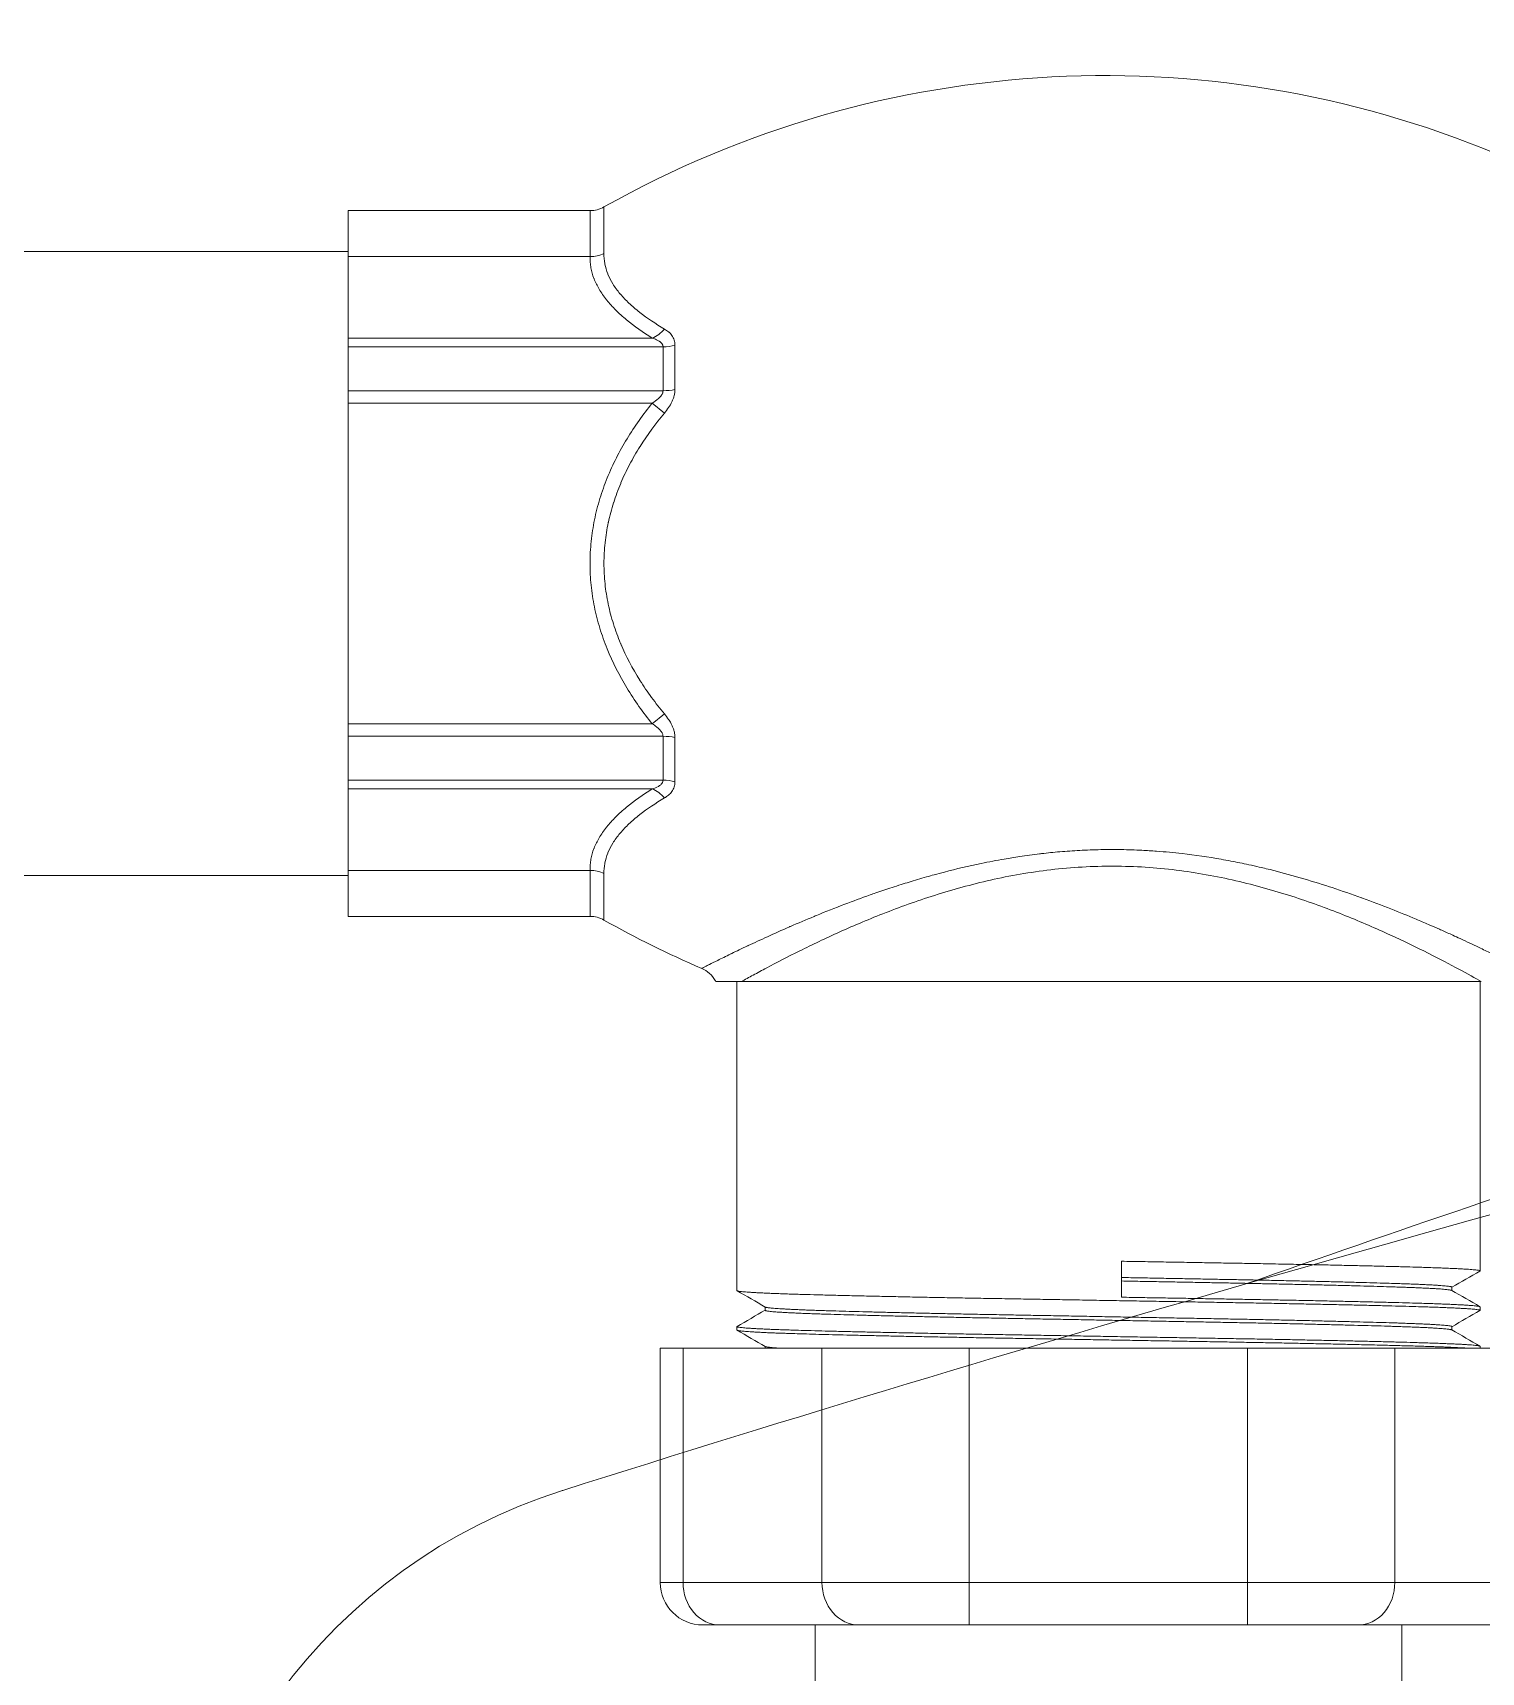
# Model space of a CAD drawing. Header units: millimetres. Extents: x 72 to 2370, y -203 to 794.
# Drawn here: x 1875.9969 to 1876.0786, y 290.556 to 290.6485 of the extents above; entities that cross this region are included whole.
import ezdxf

# ---------------------------------------------------------------- set-up
doc = ezdxf.new("R2010")
doc.units = ezdxf.units.MM
doc.layers.add('mobiliario', color=252, linetype='Continuous', lineweight=9)

# ---------------------------------------------------------------- blocks, each defined once
blk = doc.blocks.new('SE2')
at = {"layer": 'mobiliario'}
for centre, radius, start, end in [((128.3030199146997, 385.9156171118053), 7.106919999999995, 90, 162.4417862548979), ((455.9371107061222, 282.2468913631313), 350.7510704624746, 162.4444965660563, 163.9462657584866), ((455.9371107061222, 282.2468913631313), 350.7510704624746, 162.441786254898, 162.4444965660563), ((417.3287732684622, 274.6278075801649), 316.2724274943514, 160.6693939619685, 162.8368826379282), ((455.9371107061222, 282.2468913631313), 350.7510704624746, 163.9462657584866, 175.9971853470821)]:
    blk.add_arc(centre, radius, start, end, dxfattribs=at)
blk = doc.blocks.new('110-32-planta')
at = {"layer": 'mobiliario'}
for p, q in [((7.610613157537947, 4.122814385726368), (7.610613157537947, 4.247486385726364)), ((7.645813157537951, 4.122814385726368), (7.645813157537951, 4.247486385726364)), ((7.610901879177916, 4.122814385726389), (7.608308608660934, 4.122814385726384)), ((7.608308608660934, 4.109166203168403), (7.608308608660934, 4.122814385726384)), ((7.610901879177916, 4.122814385726389), (7.615500070118643, 4.122814385726389)), ((7.610901879191309, 4.109166272404991), (7.610901879177916, 4.122814385726389)), ((7.615990054027073, 4.122814385726389), (7.615500070118643, 4.122814385726389)), ((7.615500070118643, 4.105654222646606), (7.615500070118643, 4.122814385726389)), ((7.618466746075442, 4.122814385726389), (7.615990054027073, 4.122814385726389)), ((7.615990054027073, 4.105047617365428), (7.615990054027073, 4.122814385726389)), ((7.619164593102716, 4.122814385726389), (7.618466746075442, 4.122814385726389)), ((7.618466746075442, 4.105047617365428), (7.618466746075442, 4.122814385726389)), ((7.619164593102716, 4.122814385726389), (7.637261721973183, 4.122814385726389)), ((7.619164593102716, 4.105654222646606), (7.619164593102716, 4.122814385726389)), ((7.637959569000463, 4.122814385726389), (7.637261721973183, 4.122814385726389)), ((7.637261721973183, 4.105654222646606), (7.637261721973183, 4.122814385726389)), ((7.640436261048826, 4.122814385726389), (7.637959569000463, 4.122814385726389)), ((7.637959569000463, 4.105047617365428), (7.637959569000463, 4.122814385726389)), ((7.640926244957257, 4.122814385726389), (7.640436261048826, 4.122814385726389)), ((7.640436261048826, 4.105047617365428), (7.640436261048826, 4.122814385726389)), ((7.640926244957257, 4.122814385726389), (7.645524435897967, 4.122814385726389)), ((7.640926244957257, 4.105654222646606), (7.640926244957257, 4.122814385726389)), ((7.648117706414964, 4.122814385726384), (7.645524435897967, 4.122814385726389)), ((7.645524435884581, 4.109166272404991), (7.645524435897967, 4.122814385726389)), ((7.648117706414964, 4.109166203168403), (7.648117706414964, 4.122814385726384)), ((7.608308608660934, 4.109166203168438), (7.610901879286707, 4.109166203168441)), ((7.64552443578909, 4.109166203168441), (7.648117706414964, 4.109166203168438)), ((7.608102785657621, 4.108381174186838), (7.610725667751728, 4.108381174186838)), ((7.645700647324063, 4.108381174186838), (7.648323529418278, 4.108381174186838)), ((7.615990054027073, 4.105047617365428), (7.618466746075442, 4.105047617365428)), ((7.619164593102716, 4.105654222646602), (7.619724458509281, 4.104964112057504)), ((7.637261721973175, 4.105654222646614), (7.636701856566602, 4.104964112057512)), ((7.637959569000463, 4.105047617365428), (7.640436261048826, 4.105047617365428)), ((7.672470864169347, 4.103920952173929), (7.672470864169347, 4.1052053218771)), ((7.672470864169347, 4.1052053218771), (7.685686864169347, 4.1052053218771)), ((7.685686864169347, 4.1052053218771), (7.685686864169347, 4.103920952173929)), ((7.61590746548984, 4.104373901513643), (7.618400891943934, 4.104373901513643)), ((7.638025423131963, 4.104373901513643), (7.640518849586058, 4.104373901513643)), ((7.685686864169347, 4.103920952173929), (7.672470864169347, 4.103920952173929)), ((7.672470864169347, 4.103920952173929), (7.672470864169347, 4.096077744873074)), ((7.685686864169347, 4.096077744873074), (7.685686864169347, 4.103920952173929)), ((7.688086864169349, 4.102805321877098), (7.688086864169349, 4.10184204459972)), ((7.651790757537945, 4.10061504758185), (7.651790757537945, 4.102075734353867)), ((7.688086864169349, 4.10184204459972), (7.688086864169349, 4.093998837298865)), ((7.651790757537945, 4.100875185726362), (7.669226972364321, 4.100875185726362)), ((7.651790757537924, 4.100614978750279), (7.651790757537924, 4.058878749696287)), ((7.671256386189837, 4.100875185726362), (7.671453059320839, 4.100875185726362)), ((7.670340015842582, 4.099287985726363), (7.670148635638922, 4.099287985726363)), ((7.672470864169347, 4.099287985726363), (7.672374722595443, 4.099287985726363)), ((7.672470864169347, 4.096077744873074), (7.685686864169347, 4.096077744873074)), ((7.672470864169347, 4.087765688569547), (7.672470864169347, 4.096077744873074)), ((7.685686864169347, 4.096077744873074), (7.685686864169347, 4.087765688569543)), ((7.688086864169349, 4.096459185726363), (7.716584357537968, 4.096459185726363)), ((7.688086864169349, 4.093998837298865), (7.688086864169349, 4.087764795071219)), ((7.685686864169347, 4.087765688569543), (7.672470864169347, 4.087765688569543)), ((7.672470864169347, 4.087765688569543), (7.672470864169347, 4.072069152418808)), ((7.685686864169347, 4.072069152418808), (7.685686864169347, 4.087765688569543)), ((7.688086864169349, 4.087764795071219), (7.688086864169349, 4.072068258920481)), ((7.669599265647711, 4.079184386902654), (7.667569851829177, 4.079184386606303)), ((7.672470864169347, 4.072069152418808), (7.685686864169347, 4.072069152418808)), ((7.672470864169347, 4.063753522121977), (7.672470864169347, 4.072069152418808)), ((7.685686864169347, 4.072069152418808), (7.685686864169347, 4.063753522121977)), ((7.688086864169349, 4.072068258920481), (7.688086864169349, 4.065831536197862)), ((7.688086864169349, 4.065831536197862), (7.688086864169349, 4.057978207347978)), ((7.685686864169347, 4.063753522121977), (7.672470864169347, 4.063753522121977)), ((7.672470864169347, 4.063753522121977), (7.672470864169347, 4.055900193272098)), ((7.685686864169347, 4.055900193272098), (7.685686864169347, 4.063753522121977)), ((7.688086864169349, 4.063358385726363), (7.715622718500022, 4.063358385726363)), ((7.669221679436972, 4.060529585726363), (7.66903029923332, 4.060529585726363)), ((7.671447766393491, 4.060529585726363), (7.671256386189837, 4.060529585726363)), ((7.651790757537945, 4.058942385726364), (7.668113928886057, 4.058942385726364)), ((7.670143342711575, 4.058942385726364), (7.670340015842582, 4.058942385726364)), ((7.672369429668101, 4.058942385726364), (7.672470864169347, 4.058942385726364))]:
    blk.add_line(p, q, dxfattribs=at)
for centre, radius, start, end in [((7.606708608660938, 4.109166203168438), 0.0016, 330.6171396737633, 0), ((7.64971770641496, 4.109166203168438), 0.0016, 180, 209.3828603262367), ((7.658293157537009, 4.080120130849937), 0.0575999999989701, 150.6171396737633, 203.4464262490894), ((7.598133157538888, 4.080120130849937), 0.0575999999989701, 23.26067180028448, 29.3828603262367), ((7.685686864169347, 4.102805321877098), 0.0024, 0, 90)]:
    blk.add_arc(centre, radius, start, end, dxfattribs=at)
for centre, major_axis, ratio, start_param, end_param in [((7.609513666347801, 4.109166247076608), (1.9594575337e-05, -0.0015999568128686), 0.8675752736432757, 1.047329017814469, 1.560144142506108), ((7.646912648727599, 4.109166247076612), (-1.95945749442e-05, -0.001599956812872), 0.8675752734005726, 4.723041164456913, 5.235856289152098), ((7.614114429472593, 4.105654222646617), (-0.0013620853439599, -0.0008394781210783999), 0.6725393997054591, 1.810935014878186, 2.3997877305602), ((7.615101747085872, 4.105047617365411), (8.7e-15, -0.0016), 0.5551918382485513, 1.136168998444784, 1.570796326809679), ((7.617758431288919, 4.105047617365428), (0, -0.0016), 0.4426967415747728, 1.136168998426848, 1.570796326794367), ((7.638667883786979, 4.105047617365411), (-6.900000000000001e-15, -0.0016), 0.4426967415751237, 4.712388980366855, 5.147016308735914), ((7.641324567990018, 4.105047617365428), (0, -0.0016), 0.5551918382483111, 4.712388980385215, 5.147016308753173), ((7.642311885603305, 4.105654222646609), (0.0013620853439589, -0.0008394781210802998), 0.6725393997014056, 3.883397576619385, 4.472250292302301), ((7.685686864169347, 4.10184204459972), (0.0024, 0), 0.8662114892530225, 0, 1.570796326794897), ((7.685686864169347, 4.093998837298865), (0.0024, 0), 0.8662114892530225, 0, 1.570796326794897), ((7.685686864169347, 4.087764795071219), (0.0024, 0), 0.0003722909687805, 0, 1.570796326794896), ((7.685686864169347, 4.072068258920481), (0.0024, 0), 0.0003722909687819, 0, 1.570796326794896), ((7.685686864169347, 4.065831536197862), (0.0024, 0), 0.8658391982842415, 4.712388980384691, 6.283185307179589)]:
    blk.add_ellipse(centre, major_axis=major_axis, ratio=ratio, start_param=start_param, end_param=end_param, dxfattribs=at)
for points, knots in [([(7.610901879198003, 4.109166272403998), (7.611103075978675, 4.109171146593091), (7.611304676186713, 4.1091557824321), (7.611503851869791, 4.109121058824737), (7.611513907490461, 4.10911930576222), (7.611523956961029, 4.109117503095337), (7.611534000511348, 4.109115650947014), (7.611734371386468, 4.109078700210648), (7.61193260413772, 4.109022179858062), (7.612128808041093, 4.108947125839176), (7.61213723827604, 4.108943901015397), (7.612145664761541, 4.108940641995317), (7.612154087518305, 4.108937348797599), (7.612351667044207, 4.108860097552891), (7.612546734544942, 4.10876434627541), (7.612740320098688, 4.108650310870718), (7.612941870664357, 4.108531583517994), (7.613141819472459, 4.108393033056071), (7.613338994045655, 4.108236182142057), (7.613344377852344, 4.108231899363673), (7.613349759582838, 4.108227602916556), (7.613355139222058, 4.108223292846091), (7.613546743163425, 4.108069783204542), (7.6137342169933, 4.107900221668343), (7.613917018349347, 4.107717178520747), (7.614105296459014, 4.107528651375417), (7.614288621043798, 4.107325814338317), (7.614468406170657, 4.107108938587384), (7.614470856018684, 4.107105983322735), (7.614473305207944, 4.107103025445983), (7.614475753740273, 4.107100064957236), (7.614832352522803, 4.106668905984765), (7.615173120475575, 4.106184710941494), (7.615500070118643, 4.105654222646617)], [0, 0, 0, 0, 0.1189925213801739, 0.1189925213801739, 0.1189925213801739, 0.1250000000000002, 0.1250000000000002, 0.1250000000000002, 0.2448504224281824, 0.2448504224281824, 0.2448504224281824, 0.2500000000000005, 0.2500000000000005, 0.2500000000000005, 0.3707978721974875, 0.3707978721974875, 0.3707978721974875, 0.4965659318550319, 0.4965659318550319, 0.4965659318550319, 0.5000000000000002, 0.5000000000000002, 0.5000000000000002, 0.6223095014570469, 0.6223095014570469, 0.6223095014570469, 0.7482834123039571, 0.7482834123039571, 0.7482834123039571, 0.75, 0.75, 0.75, 1, 1, 1, 1]), ([(7.619164593102716, 4.105654222646623), (7.619808630686343, 4.106176710446838), (7.620479484115223, 4.106654281400491), (7.621180988038469, 4.107080507226619), (7.621531829519966, 4.107293674530943), (7.621890081929159, 4.10749381344836), (7.622257021920433, 4.107680014553395), (7.622623774656653, 4.107866120637176), (7.622999205700395, 4.108038305283407), (7.623383692160771, 4.108194701546747), (7.623575872948768, 4.108272874279017), (7.62377008506845, 4.108346999074814), (7.623964952498348, 4.108416419929501), (7.624159963603537, 4.108485891968012), (7.624355631828947, 4.108550653510494), (7.624552369368303, 4.108610779025716), (7.624945865923905, 4.108731036619776), (7.625343637759983, 4.108832758194427), (7.625745669635867, 4.10891512209697), (7.626147616494732, 4.108997468582153), (7.626553825781372, 4.109060357802579), (7.626964519916918, 4.109102695559876), (7.627375214052463, 4.109145033317169), (7.627792719660362, 4.109166825856025), (7.628206282708162, 4.109167099097088), (7.628619839031657, 4.109167372333708), (7.629030604804206, 4.109146364039567), (7.629438654933742, 4.109105026703022), (7.629846718332827, 4.109063688022213), (7.630252066129671, 4.109002019395446), (7.63065479555351, 4.108920420391044), (7.631057604272073, 4.108838805320342), (7.631458175987156, 4.108737237509107), (7.63185513326357, 4.10861651973731), (7.632053545840669, 4.1085561809411), (7.632251055474874, 4.108491057956783), (7.632446281636098, 4.108421785465079), (7.632641471323318, 4.10835252591552), (7.632834378215043, 4.108279118462288), (7.633025413091736, 4.108201698338898), (7.633789786924572, 4.107891922880735), (7.634523574648902, 4.107518105928263), (7.635231018164674, 4.107089162240917), (7.635584739922557, 4.106874690397248), (7.635932253536482, 4.106646075494264), (7.636270711387879, 4.106406454147109), (7.636609169239278, 4.106166832799953), (7.636939294401407, 4.105915798177289), (7.637261721973161, 4.105654222646641)], [0, 0, 0, 0, 0.125, 0.125, 0.125, 0.1875159514201016, 0.1875159514201016, 0.1875159514201016, 0.25, 0.25, 0.25, 0.2812318766219556, 0.2812318766219556, 0.2812318766219556, 0.3124867804319777, 0.3124867804319777, 0.3124867804319777, 0.3750000000000001, 0.3750000000000001, 0.3750000000000001, 0.4375000000000001, 0.4375000000000001, 0.4375000000000001, 0.5000000000000001, 0.5000000000000001, 0.5000000000000001, 0.5624989837853656, 0.5624989837853656, 0.5624989837853656, 0.6250000000000001, 0.6250000000000001, 0.6250000000000001, 0.6875133222455402, 0.6875133222455402, 0.6875133222455402, 0.7187595799843207, 0.7187595799843207, 0.7187595799843207, 0.7500000000000002, 0.7500000000000002, 0.7500000000000002, 0.8750000000000001, 0.8750000000000001, 0.8750000000000001, 0.9375, 0.9375, 0.9375, 1, 1, 1, 1]), ([(7.640926244957257, 4.105654222646623), (7.641253194600325, 4.106184710941491), (7.641593962553087, 4.106668905984758), (7.641950561335541, 4.107100064957514), (7.641953009867862, 4.107103025446253), (7.641955459057107, 4.107105983322995), (7.641957908905126, 4.107108938587636), (7.642137694032158, 4.107325814338956), (7.642321018616535, 4.107528651375337), (7.642509296726494, 4.107717178520786), (7.642692098082362, 4.107900221668042), (7.6428795719127, 4.108069783204751), (7.643071175853826, 4.108223292846133), (7.643076555493032, 4.108227602916585), (7.643081937223506, 4.108231899363691), (7.643087321030179, 4.108236182142061), (7.643284495603374, 4.108393033056107), (7.643484444411447, 4.108531583517962), (7.643685994977139, 4.108650310870678), (7.643879580530893, 4.108764346275357), (7.644074648031683, 4.108860097552877), (7.644272227557586, 4.108937348797589), (7.644280650314322, 4.108940641995297), (7.644289076799793, 4.108943901015365), (7.644297507034722, 4.108947125839137), (7.644493710938121, 4.10902217985804), (7.644691943689394, 4.109078700210638), (7.644892314564536, 4.109115650947011), (7.644902358114827, 4.109117503095327), (7.644912407585366, 4.109119305762202), (7.644922463206, 4.109121058824715), (7.645121638889107, 4.109155782432093), (7.645323239097188, 4.109171146593091), (7.645524435877881, 4.109166272403996)], [0, 0, 0, 0, 0.2500000000000004, 0.2500000000000004, 0.2500000000000004, 0.2517165876900858, 0.2517165876900858, 0.2517165876900858, 0.3776904986950597, 0.3776904986950597, 0.3776904986950597, 0.5000000000000006, 0.5000000000000006, 0.5000000000000006, 0.5034340681338139, 0.5034340681338139, 0.5034340681338139, 0.6292021277997925, 0.6292021277997925, 0.6292021277997925, 0.7500000000000006, 0.7500000000000006, 0.7500000000000006, 0.7551495775555165, 0.7551495775555165, 0.7551495775555165, 0.8750000000000003, 0.8750000000000003, 0.8750000000000003, 0.8810074786009582, 0.8810074786009582, 0.8810074786009582, 1, 1, 1, 1]), ([(7.614986765651111, 4.104964112057504), (7.614688937950453, 4.105474179840612), (7.614377901224691, 4.105941754596496), (7.614051184407082, 4.106359794958464), (7.614046036609124, 4.106366381663544), (7.614040885328697, 4.106372955514431), (7.614035730543299, 4.106379516505914), (7.613870246431204, 4.10659014406184), (7.613701159472433, 4.106787548606114), (7.613527062983521, 4.106971318423283), (7.613362395664217, 4.107145135157608), (7.613193241180923, 4.107306762731154), (7.613019973850981, 4.107453720417986), (7.613011053414581, 4.107461286337645), (7.613002125520254, 4.107468810340197), (7.612993190245013, 4.107476292140841), (7.612811241259485, 4.107628644027141), (7.612626238299312, 4.107763527633952), (7.612439247516782, 4.107879226495263), (7.612262603956437, 4.107988523106108), (7.612084185667057, 4.108080699133367), (7.611903073048849, 4.108155398749602), (7.611892732667192, 4.108159663623851), (7.611882384739992, 4.108163870924968), (7.611872029209592, 4.108168020554458), (7.611690980021598, 4.108240569909312), (7.611507606054182, 4.10829548132045), (7.611321743213379, 4.108331462860402), (7.611311353711832, 4.108333474183716), (7.611300955680307, 4.108335426315914), (7.611290548852217, 4.108337319062914), (7.611104134289093, 4.10837122330372), (7.610914884829852, 4.108386158764478), (7.610725668705249, 4.108381173569394)], [0, 0, 0, 0, 0.2499999999999999, 0.2499999999999999, 0.2499999999999999, 0.2539390365624178, 0.2539390365624178, 0.2539390365624178, 0.3803939551670228, 0.3803939551670228, 0.3803939551670228, 0.4999999999999999, 0.4999999999999999, 0.4999999999999999, 0.5061577570079345, 0.5061577570079345, 0.5061577570079345, 0.6315481463510756, 0.6315481463510756, 0.6315481463510756, 0.7499999999999997, 0.7499999999999997, 0.7499999999999997, 0.7567628494769516, 0.7567628494769516, 0.7567628494769516, 0.8749999999999998, 0.8749999999999998, 0.8749999999999998, 0.8816093096013975, 0.8816093096013975, 0.8816093096013975, 1, 1, 1, 1]), ([(7.636701856566588, 4.104964112057529), (7.636398162217631, 4.105218221678331), (7.636087135985968, 4.105462469012771), (7.635767719685077, 4.105696061201708), (7.635455009189798, 4.105924749371016), (7.635134253152068, 4.106143227293824), (7.634807304605004, 4.106348948247447), (7.634801260984339, 4.106352750984662), (7.634795215207098, 4.106356549406491), (7.634789167284452, 4.106360343497069), (7.634133836536094, 4.106771457256946), (7.633453337966486, 4.107131769079437), (7.632743143136131, 4.1074320933552), (7.632734708095647, 4.107435660330509), (7.632726268878031, 4.107439218820772), (7.6327178254798, 4.107442768808536), (7.632538837751078, 4.107518023371892), (7.632357971470441, 4.107589456720431), (7.632174859918768, 4.107656903255342), (7.631992025371503, 4.10772424775962), (7.631806951185652, 4.107787617778054), (7.631620953040517, 4.107846365763184), (7.631255328950551, 4.10796184905784), (7.63088613632587, 4.108059464593345), (7.630514785558972, 4.108138298792248), (7.630508887125722, 4.108139550972939), (7.630502988040916, 4.108140798438971), (7.630497088310299, 4.10814204118634), (7.630120493790763, 4.108221368850426), (7.629741267391138, 4.108281459905324), (7.629359287908117, 4.108321755678307), (7.628977853288241, 4.108361993972596), (7.628593672992622, 4.108382493164913), (7.628206662378759, 4.108382178693219), (7.627819932949947, 4.108381864450006), (7.627429262464572, 4.108360639327433), (7.627045382032356, 4.10831949235543), (7.627041815120393, 4.108319110029025), (7.627038248792899, 4.108318725991043), (7.627034683050767, 4.108318340243059), (7.626653756955079, 4.108277131017012), (7.626277295812223, 4.108216218142011), (7.625905024742657, 4.108136932410847), (7.625898775846245, 4.10813560153031), (7.625892528128446, 4.108134265484511), (7.62588628159655, 4.108132924279605), (7.625516030550244, 4.108053426963532), (7.625149917060753, 4.107955751638404), (7.624787740775296, 4.107840776328831), (7.624779792296017, 4.107838253030365), (7.62477184571361, 4.107835721390955), (7.624763900994814, 4.107833181406093), (7.624587422054652, 4.107776759794639), (7.624412041794562, 4.107716280967693), (7.624237323649503, 4.107651673197537), (7.624054546600248, 4.107584085382978), (7.623872494430819, 4.107511979185854), (7.623692348784821, 4.107435962761897), (7.623683711610588, 4.107432318115951), (7.623675078820879, 4.107428664476032), (7.623666450400022, 4.107425001860356), (7.623314244265138, 4.107275496437413), (7.622970570852858, 4.107111615522292), (7.622634987237219, 4.106935186684257), (7.622289774745097, 4.106753695586296), (7.621953121498684, 4.106558923090418), (7.621623717847888, 4.106351876151916), (7.621617606953242, 4.106348035144005), (7.621611498555829, 4.106344189908216), (7.621605392650629, 4.106340340448742), (7.620950197774008, 4.105927273746746), (7.620324612974052, 4.105466278211938), (7.619724458509296, 4.104964112057512)], [0, 0, 0, 0, 0.0631630202245054, 0.0631630202245054, 0.0631630202245054, 0.1249999999999998, 0.1249999999999998, 0.1249999999999998, 0.1261430521780779, 0.1261430521780779, 0.1261430521780779, 0.2499999999999996, 0.2499999999999996, 0.2499999999999996, 0.2514710588196881, 0.2514710588196881, 0.2514710588196881, 0.282655360431388, 0.282655360431388, 0.282655360431388, 0.3137924875803595, 0.3137924875803595, 0.3137924875803595, 0.3749999999999995, 0.3749999999999995, 0.3749999999999995, 0.3759722032612326, 0.3759722032612326, 0.3759722032612326, 0.4380303621285829, 0.4380303621285829, 0.4380303621285829, 0.4999999999999993, 0.4999999999999993, 0.4999999999999993, 0.5619246134325838, 0.5619246134325838, 0.5619246134325838, 0.5624999999999992, 0.5624999999999992, 0.5624999999999992, 0.62396820231175, 0.62396820231175, 0.62396820231175, 0.6249999999999992, 0.6249999999999992, 0.6249999999999992, 0.6861578040638693, 0.6861578040638693, 0.6861578040638693, 0.6874999999999992, 0.6874999999999992, 0.6874999999999992, 0.717314688523754, 0.717314688523754, 0.717314688523754, 0.7485045846341641, 0.7485045846341641, 0.7485045846341641, 0.7499999999999991, 0.7499999999999991, 0.7499999999999991, 0.8110418145585246, 0.8110418145585246, 0.8110418145585246, 0.8738350974994554, 0.8738350974994554, 0.8738350974994554, 0.8749999999999994, 0.8749999999999994, 0.8749999999999994, 1, 1, 1, 1]), ([(7.645700646370535, 4.108381173569394), (7.645511430245938, 4.108386158764471), (7.645322180786699, 4.108371223303706), (7.645135766223582, 4.108337319062897), (7.6451253593955, 4.108335426315893), (7.645114961363965, 4.108333474183694), (7.645104571862418, 4.10833146286038), (7.644918709021624, 4.108295481320424), (7.644735335054214, 4.108240569909284), (7.64455428586622, 4.108168020554427), (7.644543930335827, 4.108163870924936), (7.644533582408629, 4.108159663623819), (7.644523242026963, 4.108155398749567), (7.644342129408784, 4.108080699133335), (7.644163711119376, 4.107988523106048), (7.643987067559045, 4.107879226495228), (7.643800076776492, 4.107763527633923), (7.643615073816341, 4.107628644027169), (7.643433124830799, 4.10747629214083), (7.643424189555567, 4.107468810340186), (7.643415261661232, 4.107461286337632), (7.643406341224838, 4.107453720417971), (7.643233073895125, 4.107306762731309), (7.64306391941151, 4.10714513515721), (7.642899252092447, 4.106971318423109), (7.642725155603343, 4.106787548605705), (7.642556068645028, 4.106590144061997), (7.642390584532762, 4.106379516505672), (7.642385429747362, 4.106372955514189), (7.642380278466944, 4.106366381663299), (7.642375130668987, 4.106359794958212), (7.642048413851384, 4.105941754595881), (7.641737377125443, 4.105474179840594), (7.641439549424795, 4.104964112057512)], [0, 0, 0, 0, 0.118390690398735, 0.118390690398735, 0.118390690398735, 0.1249999999999996, 0.1249999999999996, 0.1249999999999996, 0.2432371505232969, 0.2432371505232969, 0.2432371505232969, 0.2499999999999992, 0.2499999999999992, 0.2499999999999992, 0.3684518536382872, 0.3684518536382872, 0.3684518536382872, 0.4938422429924886, 0.4938422429924886, 0.4938422429924886, 0.4999999999999993, 0.4999999999999993, 0.4999999999999993, 0.6196060446751847, 0.6196060446751847, 0.6196060446751847, 0.7460609634378886, 0.7460609634378886, 0.7460609634378886, 0.7499999999999994, 0.7499999999999994, 0.7499999999999994, 1, 1, 1, 1]), ([(7.61590746548984, 4.104373901513628), (7.61585421763604, 4.104373901515657), (7.615802236749736, 4.104378028786722), (7.615752043659277, 4.104385887245626), (7.615701850568812, 4.10439374570453), (7.615653444100587, 4.104405333743365), (7.615607329976478, 4.104420267503787), (7.615561215852367, 4.104435201264209), (7.615517200518474, 4.104453482853809), (7.615475095376411, 4.104474787308607), (7.615432990234352, 4.104496091763405), (7.615392792785621, 4.104520419175461), (7.615354352908838, 4.10454751113572), (7.615315913032062, 4.104574603095976), (7.615279767704272, 4.104604070639243), (7.615245597424845, 4.104635481706811), (7.615219969715282, 4.104659040007486), (7.615195454707504, 4.104683697225642), (7.615171969021111, 4.104709340161928), (7.615164600119583, 4.104717385925174), (7.61515732911429, 4.104725533149618), (7.61515015876899, 4.104733774143994), (7.615088770531791, 4.104804328642593), (7.615034821305747, 4.104881810642532), (7.614986765651111, 4.104964112057504)], [0, 0, 0, 0, 0.1250000000000007, 0.1250000000000007, 0.1250000000000007, 0.2500000000000014, 0.2500000000000014, 0.2500000000000014, 0.3750000000000022, 0.3750000000000022, 0.3750000000000022, 0.5000000000000029, 0.5000000000000029, 0.5000000000000029, 0.6250000000000023, 0.6250000000000023, 0.6250000000000023, 0.7187500000000017, 0.7187500000000017, 0.7187500000000017, 0.7481651299852837, 0.7481651299852837, 0.7481651299852837, 1, 1, 1, 1]), ([(7.615500070118643, 4.105654222646617), (7.615525164503253, 4.105572178690973), (7.615553356214582, 4.105493296828231), (7.615587708967304, 4.10541740782709), (7.615611890183778, 4.105363988865903), (7.615639172921419, 4.105312013893794), (7.615670466039872, 4.105263950733363), (7.615679323682591, 4.105250346262973), (7.615688526082934, 4.10523702151536), (7.615698095357907, 4.105224081736703), (7.615708984854705, 4.105209356725794), (7.615720348972503, 4.105195130160364), (7.615732246546131, 4.105181548377547), (7.615743422900195, 4.105168789909455), (7.615755064669031, 4.105156596954046), (7.615767220374037, 4.105145115427163), (7.61577937607904, 4.10513363390028), (7.615792045801129, 4.105122863596189), (7.615805277395387, 4.105112951887833), (7.615813881465527, 4.105106506630207), (7.615822729666128, 4.105100426436543), (7.615831827013083, 4.105094763389121), (7.615878690346057, 4.105065591227347), (7.615932296191148, 4.105047617365411), (7.615990054027073, 4.105047617365411)], [0, 0, 0, 0, 0.2934428776600264, 0.2934428776600264, 0.2934428776600264, 0.4999999999999988, 0.4999999999999988, 0.4999999999999988, 0.5584668221831935, 0.5584668221831935, 0.5584668221831935, 0.6249999999999992, 0.6249999999999992, 0.6249999999999992, 0.6874999999999992, 0.6874999999999992, 0.6874999999999992, 0.7499999999999993, 0.7499999999999993, 0.7499999999999993, 0.7906416923564193, 0.7906416923564193, 0.7906416923564193, 1, 1, 1, 1]), ([(7.619724458509281, 4.104964112057504), (7.619626660874017, 4.104882282019996), (7.619524897513897, 4.104804839746403), (7.619419621711905, 4.104734480745516), (7.61931434590992, 4.104664121744634), (7.61920555351616, 4.104600845684149), (7.619093684637433, 4.10454741333708), (7.619037750198068, 4.104520697163546), (7.618980511485979, 4.10449626984688), (7.618922695816514, 4.104474774103071), (7.61886488014705, 4.104453278359266), (7.618806486714255, 4.104434716549274), (7.618748240343543, 4.1044197420795), (7.618689993972822, 4.104404767609728), (7.618631916241128, 4.104393314593313), (7.618574021504883, 4.10438559807487), (7.618516126768633, 4.10437788155643), (7.618458413707451, 4.104373901518471), (7.618400891943934, 4.104373901513628)], [0, 0, 0, 0, 0.2499999999999992, 0.2499999999999992, 0.2499999999999992, 0.4999999999999984, 0.4999999999999984, 0.4999999999999984, 0.624999999999999, 0.624999999999999, 0.624999999999999, 0.7499999999999992, 0.7499999999999992, 0.7499999999999992, 0.8749999999999996, 0.8749999999999996, 0.8749999999999996, 1, 1, 1, 1]), ([(7.618466746075442, 4.105047617365411), (7.618504127895874, 4.105047617365411), (7.618541458354428, 4.105053829250827), (7.618578060822905, 4.105065266661291), (7.618602089976442, 4.105072775206579), (7.618625780915152, 4.105082509875678), (7.618648972307027, 4.105094042720125), (7.618661107261082, 4.105100077309944), (7.618673105397887, 4.105106602682525), (7.618684931807983, 4.105113530846567), (7.618702145876213, 4.105123615216009), (7.618718904455307, 4.105134480360543), (7.618735234380139, 4.105146001229993), (7.618747481823767, 4.10515464188208), (7.618759488338482, 4.105163651379382), (7.618771267164518, 4.105172976962522), (7.618791734542548, 4.10518918148367), (7.618811534549941, 4.105206353042323), (7.618830708995973, 4.105224163967768), (7.618844638809357, 4.10523710321344), (7.618858239734932, 4.105250382236864), (7.618871562944412, 4.105263920670821), (7.618885635238946, 4.105278220290635), (7.618899420563457, 4.105292887332442), (7.618912945224372, 4.105307856879608), (7.619007617850747, 4.105412643709772), (7.61908972605731, 4.105531836926715), (7.619164593102709, 4.105654222646609)], [0, 0, 0, 0, 0.1249999999999979, 0.1249999999999979, 0.1249999999999979, 0.2070612466025654, 0.2070612466025654, 0.2070612466025654, 0.2499999999999958, 0.2499999999999958, 0.2499999999999958, 0.3124999999999947, 0.3124999999999947, 0.3124999999999947, 0.3593749999999939, 0.3593749999999939, 0.3593749999999939, 0.4408269496976131, 0.4408269496976131, 0.4408269496976131, 0.4999999999999916, 0.4999999999999916, 0.4999999999999916, 0.5624999999999928, 0.5624999999999928, 0.5624999999999928, 1, 1, 1, 1]), ([(7.638025423131963, 4.104373901513628), (7.637968017160082, 4.104373901515657), (7.637909684364621, 4.104378028786722), (7.637851202075382, 4.104385887245626), (7.637792719786142, 4.10439374570453), (7.637734087576853, 4.104405333743365), (7.637676062925634, 4.104420267503787), (7.637618038274418, 4.104435201264212), (7.637560407503103, 4.104453482853809), (7.637503136118838, 4.104474787308607), (7.63744586473458, 4.104496091763405), (7.637388949884574, 4.104520419175464), (7.637332367698227, 4.10454751113572), (7.637275785511882, 4.104574603095979), (7.637220333247278, 4.104604070639243), (7.637165897499576, 4.104635481706811), (7.637125070688809, 4.104659040007486), (7.637084814343267, 4.104683697225645), (7.637045097940037, 4.104709340161935), (7.637032636466294, 4.104717385925177), (7.637020221956887, 4.104725533149622), (7.637007861568136, 4.104733774143994), (7.636902039261848, 4.104804328642596), (7.636800217559808, 4.104881810642535), (7.636701856566602, 4.104964112057512)], [0, 0, 0, 0, 0.1249999999999993, 0.1249999999999993, 0.1249999999999993, 0.2499999999999986, 0.2499999999999986, 0.2499999999999986, 0.3749999999999978, 0.3749999999999978, 0.3749999999999978, 0.4999999999999972, 0.4999999999999972, 0.4999999999999972, 0.6249999999999978, 0.6249999999999978, 0.6249999999999978, 0.7187499999999984, 0.7187499999999984, 0.7187499999999984, 0.7481651299791566, 0.7481651299791566, 0.7481651299791566, 1, 1, 1, 1]), ([(7.637261721973183, 4.105654222646623), (7.637311910742404, 4.105572178690983), (7.637364437040716, 4.105493296828235), (7.637422721773553, 4.10541740782709), (7.637463748929456, 4.105363988865899), (7.637507690823554, 4.105312013893794), (7.637554852764418, 4.105263950733363), (7.63756820214099, 4.105250346262973), (7.637581840979769, 4.10523702151536), (7.637595765270546, 4.1052240817367), (7.637611610621454, 4.105209356725794), (7.637627825137656, 4.105195130160364), (7.637644433464053, 4.105181548377547), (7.637660035009531, 4.105168789909455), (7.637675976501077, 4.105156596954046), (7.637692272732316, 4.105145115427163), (7.637708568963553, 4.10513363390028), (7.637725219970113, 4.105122863596189), (7.637742234667172, 4.105112951887833), (7.6377532987645, 4.105106506630203), (7.637764524869637, 4.105100426436543), (7.637775903926929, 4.105094763389121), (7.637834521076903, 4.105065591227347), (7.637897300863592, 4.105047617365411), (7.637959569000463, 4.105047617365411)], [0, 0, 0, 0, 0.2934428776594361, 0.2934428776594361, 0.2934428776594361, 0.5000000000000087, 0.5000000000000087, 0.5000000000000087, 0.5584668221836172, 0.5584668221836172, 0.5584668221836172, 0.6250000000000064, 0.6250000000000064, 0.6250000000000064, 0.6875000000000054, 0.6875000000000054, 0.6875000000000054, 0.7500000000000044, 0.7500000000000044, 0.7500000000000044, 0.7906416923566278, 0.7906416923566278, 0.7906416923566278, 1, 1, 1, 1]), ([(7.640436261048826, 4.105047617365411), (7.640470935172053, 4.105047617365411), (7.640503965619053, 4.105053829250795), (7.640534974699213, 4.105065266661267), (7.640555331849412, 4.105072775206554), (7.640574801401272, 4.105082509875664), (7.640593338002438, 4.105094042720118), (7.640603037325561, 4.105100077309942), (7.640612481547087, 4.105106602682525), (7.640621659783001, 4.105113530846567), (7.640635019270625, 4.105123615216005), (7.640647745419733, 4.10513448036054), (7.640659911356897, 4.105146001229989), (7.640669035809778, 4.105154641882077), (7.640677844947816, 4.105163651379378), (7.640686366326747, 4.105172976962522), (7.6407011734292, 4.10518918148367), (7.640715127207506, 4.105206353042319), (7.640728329200917, 4.105224163967765), (7.640737920158818, 4.105237103213433), (7.640747114778023, 4.105250382236857), (7.640755970193161, 4.105263920670815), (7.64076532349577, 4.105278220290625), (7.640774313321124, 4.105292887332431), (7.640782977653508, 4.105307856879598), (7.640843627980196, 4.105412643709772), (7.640888811434557, 4.105531836926711), (7.640926244957257, 4.105654222646609)], [0, 0, 0, 0, 0.1250000000000012, 0.1250000000000012, 0.1250000000000012, 0.2070612466061155, 0.2070612466061155, 0.2070612466061155, 0.2500000000000024, 0.2500000000000024, 0.2500000000000024, 0.312500000000003, 0.312500000000003, 0.312500000000003, 0.3593750000000035, 0.3593750000000035, 0.3593750000000035, 0.4408269496965234, 0.4408269496965234, 0.4408269496965234, 0.5000000000000048, 0.5000000000000048, 0.5000000000000048, 0.5625000000000043, 0.5625000000000043, 0.5625000000000043, 1, 1, 1, 1]), ([(7.641439549424787, 4.104964112057504), (7.641391769006638, 4.104882282019996), (7.641337861166433, 4.1048048397464), (7.641276883171222, 4.104734480745516), (7.641215905176011, 4.10466412174463), (7.641147853104997, 4.104600845684149), (7.641071771879603, 4.104547413337083), (7.641033731266901, 4.10452069716355), (7.64099328218397, 4.10449626984689), (7.640950770655542, 4.104474774103084), (7.640908259127115, 4.104453278359284), (7.640863683388397, 4.104434716549285), (7.640817389413336, 4.104419742079507), (7.640771095438267, 4.104404767609725), (7.640723132859293, 4.104393314593309), (7.640673410500177, 4.10438559807487), (7.640623688141054, 4.104377881556426), (7.640572204843039, 4.104373901518464), (7.640518849586058, 4.104373901513628)], [0, 0, 0, 0, 0.2499999999999973, 0.2499999999999973, 0.2499999999999973, 0.4999999999999947, 0.4999999999999947, 0.4999999999999947, 0.624999999999996, 0.624999999999996, 0.624999999999996, 0.7499999999999974, 0.7499999999999974, 0.7499999999999974, 0.8749999999999984, 0.8749999999999984, 0.8749999999999984, 1, 1, 1, 1]), ([(7.650751876443244, 4.057201565100864), (7.650711683235237, 4.057281739276934), (7.650661572644522, 4.057381791444303), (7.650601534054017, 4.057502401544859), (7.650581566584535, 4.057542513720743), (7.650560499817188, 4.057584902113525), (7.650538396039457, 4.057629474321739), (7.650514881560787, 4.057676891204594), (7.650490164559868, 4.057726830613844), (7.650464359892659, 4.057779085836991), (7.650441568658785, 4.05782523876746), (7.650417929251232, 4.057873197647154), (7.650393510638522, 4.057922839193739), (7.650364228966041, 4.057982367043493), (7.65033379160581, 4.058044396241616), (7.650302254543831, 4.058108853224361), (7.650277715461918, 4.058159007394738), (7.650252510510192, 4.058210631577455), (7.650226653444825, 4.058263721453524), (7.65013030811837, 4.058461538234642), (7.650024947614419, 4.058679536041204), (7.649911479133407, 4.058917028013428), (7.64976714085693, 4.059219131131779), (7.649609683883803, 4.059552778566917), (7.649440971154497, 4.059917273169074), (7.649416949464118, 4.059969170714168), (7.649392699532902, 4.060021693639126), (7.649368223563348, 4.060074849187245), (7.649306545659903, 4.060208797824373), (7.649243456653564, 4.060346705856784), (7.649178969807372, 4.060488733123428), (7.649088759730872, 4.060687413805549), (7.648995815031634, 4.060894152999537), (7.648900750031828, 4.061108161293272), (7.648881137660083, 4.061152312244967), (7.648861434987503, 4.061196772747162), (7.648841648745204, 4.061241532463821), (7.648765388733912, 4.061414045083811), (7.648688030359089, 4.06159068205849), (7.648609939211844, 4.061770880655778), (7.648511357955888, 4.061998361038245), (7.648411608404614, 4.062231517104574), (7.648310724495821, 4.062470855245805), (7.648298438322227, 4.06250000310483), (7.648286135308381, 4.062529242728132), (7.648273815788762, 4.062558574611464), (7.648083465480063, 4.063011784900674), (7.647889572360285, 4.063486213103217), (7.647694211569187, 4.063981360362131), (7.647492161163262, 4.064493462632469), (7.647288540934246, 4.065027730080867), (7.647085581104747, 4.06558552696433), (7.647078919882312, 4.065603834080196), (7.647072258993745, 4.065622168023839), (7.647065598554491, 4.065640528754652), (7.646872682494219, 4.066172337501463), (7.64668015778443, 4.066726667643333), (7.646493866244738, 4.067293774345749), (7.646477191429483, 4.06734453563909), (7.646460558881153, 4.067395419258116), (7.646443972405678, 4.06744641978808), (7.646268856622883, 4.067984870391455), (7.646098881251461, 4.068536365307323), (7.645936070534716, 4.069101399720043), (7.645910711841394, 4.069189407037217), (7.645885529977468, 4.069277742536979), (7.645860531049273, 4.069366407099384), (7.645709826869023, 4.069900914822721), (7.645565777228888, 4.070447382222418), (7.645430262863826, 4.071006586544018), (7.645398565309848, 4.071137387504926), (7.645367353100077, 4.071268852400852), (7.64533663723607, 4.071401060801317), (7.645290802875202, 4.071598342816123), (7.645246073217244, 4.071797279804716), (7.645202556283692, 4.071997773780697), (7.645129876508384, 4.07233262865062), (7.645060444749582, 4.0726724214169), (7.644995469665402, 4.073013260523569), (7.644961516703979, 4.073191367211492), (7.644928686580129, 4.073370155704288), (7.644897080662516, 4.073549415411211), (7.644768577178709, 4.074278250344175), (7.644660318376224, 4.075014880611345), (7.64457466359505, 4.075760461767455), (7.644520122657148, 4.076235212796873), (7.644474744828919, 4.076713591552546), (7.644439214530315, 4.077195773716614), (7.644418870049917, 4.077471868935909), (7.644401764268677, 4.077749037959662), (7.644387995371593, 4.078027581979476), (7.644369075971709, 4.078410320383493), (7.644356452909207, 4.078795654428365), (7.644350437610504, 4.07918314014083), (7.644349527920013, 4.07924173940313), (7.644348769525408, 4.079300387910926), (7.644348162419071, 4.079359077435004), (7.644344755575595, 4.079688420106254), (7.644346155275072, 4.08001775850235), (7.644352273248996, 4.080345833215989), (7.644359701226044, 4.080744156496198), (7.644374080627188, 4.081140621552762), (7.644395303821673, 4.081536930141322), (7.644415294171287, 4.081910217359911), (7.644441311714308, 4.082282347930895), (7.644473278760892, 4.082654174275297), (7.644503203330637, 4.083002243445399), (7.644538342207043, 4.083350047753391), (7.644578231167145, 4.083694954195169), (7.644582231870579, 4.083729546934169), (7.64458627958384, 4.083764107647472), (7.644590373798536, 4.083798633507925), (7.644635248490772, 4.084177054640143), (7.644685708476857, 4.084551290189988), (7.644741219230304, 4.08492151419426), (7.644785083780894, 4.085214064890475), (7.644832102399107, 4.085504110343791), (7.644882071766872, 4.085791801357352), (7.644958385052682, 4.086231163461054), (7.645041531554197, 4.086664921417603), (7.645130707676685, 4.087093410933253), (7.645277973771491, 4.087801021624009), (7.645441685803326, 4.088494264769881), (7.645618405683926, 4.089173500356597), (7.645668344568398, 4.089365444055168), (7.645719321919406, 4.089556269167815), (7.645771291952492, 4.089746059302441), (7.645811160055053, 4.089891654217527), (7.645851587290188, 4.090036555683241), (7.645892570716398, 4.090180867661132), (7.64594082627368, 4.090350786468803), (7.645989852893032, 4.090519888228388), (7.646039563807256, 4.090688052574111), (7.646086992598711, 4.090848496850956), (7.646135111212004, 4.091008314366039), (7.646183730693573, 4.091167012713505), (7.646229349479781, 4.091315916522255), (7.646275408941037, 4.091463834821723), (7.646321740005994, 4.091610390101916), (7.646376406862934, 4.091783313313243), (7.646431560253624, 4.091954685041493), (7.646487048669165, 4.092124270059943), (7.646589462138215, 4.092437268545669), (7.646693016827532, 4.092744180059938), (7.646797469848415, 4.093045666266004), (7.646834588842458, 4.093152804045197), (7.646871821267622, 4.093259256709902), (7.646909151343144, 4.093365027294428), (7.647081416658352, 4.09385312175523), (7.647255736676682, 4.094326548140049), (7.647430440329473, 4.09478543631133), (7.647642448562215, 4.09534231116007), (7.647855021388558, 4.095877774438677), (7.648065778683621, 4.096392034689667), (7.648083189974053, 4.096434519266935), (7.648100588858505, 4.096476859176117), (7.648117972014843, 4.096519049727529), (7.648310368254883, 4.09698601345357), (7.648501334693236, 4.097435573922627), (7.648685662972454, 4.097859621581061), (7.648693518929242, 4.097877694228924), (7.648701362843035, 4.097895720629502), (7.648709194570892, 4.09791370074933), (7.648900786082415, 4.098353557495602), (7.649085699821696, 4.098767535205936), (7.649262377041921, 4.099155696584087), (7.649439054262137, 4.099543857962234), (7.649607495996568, 4.099906206416815), (7.649765557489097, 4.100241632641647), (7.649772010105437, 4.10025532589929), (7.649778446805492, 4.100268976539044), (7.649784867397535, 4.100282584345116), (7.649935723839724, 4.100602309565931), (7.650077658152888, 4.100898307990124), (7.650206245487005, 4.101163617768127), (7.650216528736415, 4.101184834839287), (7.650226729295957, 4.101205862218413), (7.650236845147396, 4.101226696892208), (7.650373071395513, 4.101507269364058), (7.650493924123295, 4.101752864495075), (7.650598292782013, 4.101963535034209), (7.650688248213768, 4.10214511214308), (7.650765959884003, 4.102300751571736), (7.650830321778662, 4.102429230077586), (7.650840477244379, 4.102449502306492), (7.650850299557697, 4.102469087622424), (7.65085978802557, 4.102487990213131), (7.650884070929457, 4.102536365756961), (7.650906170207883, 4.102580275577633), (7.650926037021732, 4.102619691223449), (7.650953666730253, 4.102674508408167), (7.650976956312583, 4.10272059388955), (7.650995541429295, 4.102757282544231), (7.651001824629126, 4.102769686133214), (7.651007581748082, 4.102781044107064), (7.651012804246747, 4.102791344386503), (7.651038477072056, 4.10284197863109), (7.651051227854402, 4.102867047855864), (7.651051325689969, 4.102867297643232), (7.65105132612053, 4.102867298742506), (7.651051326306756, 4.102867299359662), (7.651051326248683, 4.102867299494786)], [1.32440738e-08, 1.32440738e-08, 1.32440738e-08, 1.32440738e-08, 0.0117254023162589, 0.0117254023162589, 0.0117254023162589, 0.0156249999999998, 0.0156249999999998, 0.0156249999999998, 0.0197734766844192, 0.0197734766844192, 0.0197734766844192, 0.0234374999999997, 0.0234374999999997, 0.0234374999999997, 0.0278312275209451, 0.0278312275209451, 0.0278312275209451, 0.0312499999999996, 0.0312499999999996, 0.0312499999999996, 0.0439885975869441, 0.0439885975869441, 0.0439885975869441, 0.0601928086951854, 0.0601928086951854, 0.0601928086951854, 0.0624999999999992, 0.0624999999999992, 0.0624999999999992, 0.0683139769371395, 0.0683139769371395, 0.0683139769371395, 0.0764470976470931, 0.0764470976470931, 0.0764470976470931, 0.0781249999999989, 0.0781249999999989, 0.0781249999999989, 0.0845919607537636, 0.0845919607537636, 0.0845919607537636, 0.0927557685069169, 0.0927557685069169, 0.0927557685069169, 0.0937499999999987, 0.0937499999999987, 0.0937499999999987, 0.1091119846836971, 0.1091119846836971, 0.1091119846836971, 0.1249999999999983, 0.1249999999999983, 0.1249999999999983, 0.1255214509902932, 0.1255214509902932, 0.1255214509902932, 0.140624999999998, 0.140624999999998, 0.140624999999998, 0.1419769072839152, 0.1419769072839152, 0.1419769072839152, 0.1562499999999977, 0.1562499999999977, 0.1562499999999977, 0.1584731152110892, 0.1584731152110892, 0.1584731152110892, 0.1718749999999975, 0.1718749999999975, 0.1718749999999975, 0.1750097744297292, 0.1750097744297292, 0.1750097744297292, 0.1796874999999974, 0.1796874999999974, 0.1796874999999974, 0.1874999999999973, 0.1874999999999973, 0.1874999999999973, 0.1915824496725735, 0.1915824496725735, 0.1915824496725735, 0.2081808921475014, 0.2081808921475014, 0.2081808921475014, 0.218749999999997, 0.218749999999997, 0.218749999999997, 0.2248018210081435, 0.2248018210081435, 0.2248018210081435, 0.2331174341582813, 0.2331174341582813, 0.2331174341582813, 0.2343749999999968, 0.2343749999999968, 0.2343749999999968, 0.2414319680038279, 0.2414319680038279, 0.2414319680038279, 0.2499999999999966, 0.2499999999999966, 0.2499999999999966, 0.2580703192536071, 0.2580703192536071, 0.2580703192536071, 0.2656249999999964, 0.2656249999999964, 0.2656249999999964, 0.2663827043151692, 0.2663827043151692, 0.2663827043151692, 0.2746875320901278, 0.2746875320901278, 0.2746875320901278, 0.2812499999999964, 0.2812499999999964, 0.2812499999999964, 0.2912722098377877, 0.2912722098377877, 0.2912722098377877, 0.3078229597798459, 0.3078229597798459, 0.3078229597798459, 0.3124999999999961, 0.3124999999999961, 0.3124999999999961, 0.316087927660442, 0.316087927660442, 0.316087927660442, 0.3203124999999961, 0.3203124999999961, 0.3203124999999961, 0.3243431311725367, 0.3243431311725367, 0.3243431311725367, 0.3281249999999962, 0.3281249999999962, 0.3281249999999962, 0.3325872950575838, 0.3325872950575838, 0.3325872950575838, 0.3408232324571335, 0.3408232324571335, 0.3408232324571335, 0.3437499999999962, 0.3437499999999962, 0.3437499999999962, 0.3572560142865151, 0.3572560142865151, 0.3572560142865151, 0.3736459762285518, 0.3736459762285518, 0.3736459762285518, 0.3749999999999962, 0.3749999999999962, 0.3749999999999962, 0.3899862934786791, 0.3899862934786791, 0.3899862934786791, 0.3906249999999964, 0.3906249999999964, 0.3906249999999964, 0.4062499999999964, 0.4062499999999964, 0.4062499999999964, 0.4218749999999965, 0.4218749999999965, 0.4218749999999965, 0.4225128664959942, 0.4225128664959942, 0.4225128664959942, 0.4374999999999966, 0.4374999999999966, 0.4374999999999966, 0.4386985350875679, 0.4386985350875679, 0.4386985350875679, 0.454838742293531, 0.454838742293531, 0.454838742293531, 0.4687499999999967, 0.4687499999999967, 0.4687499999999967, 0.4709450146348133, 0.4709450146348133, 0.4709450146348133, 0.4765624999999968, 0.4765624999999968, 0.4765624999999968, 0.4843749999999968, 0.4843749999999968, 0.4843749999999968, 0.4870162262798881, 0.4870162262798881, 0.4870162262798881, 0.4999999999999969, 0.4999999999999969, 0.4999999999999969, 0.5000571393455914, 0.5000571393455914, 0.5000571393455914, 0.5000571393455914]), ([(7.651051326248669, 4.10286729949475), (7.651119573187735, 4.102708558873712), (7.651215091324914, 4.102559124408688), (7.651443949017818, 4.102304138765358), (7.651579440561704, 4.102194696467272), (7.651747896575706, 4.102098347372478), (7.651769204174782, 4.102086794559458), (7.651790757537945, 4.102075734353867)], [0, 0, 0, 0, 0.0514318968428791, 0.0514318968428791, 0.1019851842723304, 0.1019851842723304, 0.1091960604332546, 0.1091960604332546, 0.1091960604332546, 0.1091960604332546]), ([(7.651790757537945, 4.100614978750105), (7.651681900737906, 4.100419718721318), (7.651562064482555, 4.100202965833692), (7.651301764107523, 4.099726044234365), (7.651162761348224, 4.099468533767197), (7.650724125444548, 4.098643406651377), (7.650402384257176, 4.098022658961944), (7.649889212943656, 4.096987417324431), (7.649712729112082, 4.096624207298126), (7.649353175337418, 4.095864865215201), (7.649171498467325, 4.095471692025029), (7.6486247329766, 4.094252096578368), (7.648257763012373, 4.093385951049989), (7.647720825006353, 4.092002584311554), (7.647544126063786, 4.091527352663721), (7.647198738727937, 4.090546739248786), (7.647030651977472, 4.090042755722369), (7.646552532638843, 4.08851015925099), (7.646265628459389, 4.087453225503249), (7.645905142062218, 4.085809279194296), (7.645796667873462, 4.085251489101103), (7.645607348662863, 4.084114666564751), (7.645526254106072, 4.08353320152371), (7.645333212769407, 4.081771065531534), (7.645272779146232, 4.080586539503972), (7.645299483836645, 4.07819707663631), (7.645386169925821, 4.077027035190155), (7.645609390063889, 4.075308976778273), (7.645699299082067, 4.074742258070951), (7.645907081230368, 4.073620330018541), (7.646025357333144, 4.073063438097666), (7.646414771908141, 4.071420981387305), (7.646715806626033, 4.070379643495183), (7.647204488662886, 4.068886966011096), (7.647373649183727, 4.068401053664327), (7.647721073046021, 4.067451645255893), (7.647900021661669, 4.066986490072072), (7.648440036558866, 4.065638471244323), (7.648803584819063, 4.064803174590682), (7.649515170983896, 4.063250819751974), (7.649863605523961, 4.062533342069887), (7.650523668409988, 4.061222216279353), (7.650826890880544, 4.060645069203406), (7.651364560209272, 4.059644236569898), (7.651599127405688, 4.059220515516244), (7.651790757537945, 4.058878749696252)], [0, 0, 0, 0, 0.0312500000000001, 0.0312500000000001, 0.0625000000000002, 0.0625000000000002, 0.1250000000000003, 0.1250000000000003, 0.1562500000000003, 0.1562500000000003, 0.1875000000000003, 0.1875000000000003, 0.25, 0.25, 0.2812499999999999, 0.2812499999999999, 0.3124999999999998, 0.3124999999999998, 0.3749999999999996, 0.3749999999999996, 0.4062499999999997, 0.4062499999999997, 0.4374999999999997, 0.4374999999999997, 0.4999999999999996, 0.4999999999999996, 0.5624999999999994, 0.5624999999999994, 0.5937499999999996, 0.5937499999999996, 0.6249999999999997, 0.6249999999999997, 0.6874999999999997, 0.6874999999999997, 0.7187499999999999, 0.7187499999999999, 0.75, 0.75, 0.8124999999999998, 0.8124999999999998, 0.875, 0.875, 0.9375, 0.9375, 1, 1, 1, 1])]:
    blk.add_open_spline(points, degree=3, knots=knots, dxfattribs=at)
for points in [[(7.624151623374843, 4.10761893975027), (7.624151057441097, 4.107618956594563), (7.624150491515203, 4.107618973433442), (7.624149925597152, 4.1076189902669)], [(7.63281022032595, 4.107403510524775), (7.632809625151026, 4.107403518869375), (7.632809029959872, 4.10740352721482), (7.632808434752504, 4.107403535561122)], [(7.669236793789794, 4.100866646065743), (7.669542514535153, 4.10033733787808), (7.669848242358304, 4.099808033779961), (7.67015397916942, 4.099278734876033)], [(7.670334722915236, 4.099287985726363), (7.670638678445165, 4.099814201073819), (7.670942625102548, 4.100340421548768), (7.671246564764366, 4.100866646065743)], [(7.671462880746311, 4.100866646065743), (7.671768601491669, 4.10033733787808), (7.672074329314825, 4.099808033779961), (7.672380066125938, 4.099278734876033)], [(7.66903559216066, 4.060529585726363), (7.668731636630738, 4.060003370378904), (7.668427689973348, 4.059477149903958), (7.668123750311528, 4.058950925386983)], [(7.670133521286102, 4.058950925386983), (7.669827800540744, 4.059480233574642), (7.66952207271759, 4.060009537672765), (7.669216335906477, 4.060538836576689)], [(7.671261679117186, 4.060529585726363), (7.670957723587258, 4.060003370378904), (7.670653776929867, 4.059477149903958), (7.670349837268048, 4.058950925386983)], [(7.672359608242629, 4.058950925386983), (7.67205388749727, 4.059480233574642), (7.671748159674117, 4.060009537672765), (7.671442422863003, 4.060538836576689)]]:
    blk.add_open_spline(points, degree=3, dxfattribs=at)
for points, weights, knots in [([(7.670349837268048, 4.058950925386983), (7.67034490488372, 4.058942385726364), (7.670340015842582, 4.058942385726364), (7.670228711494758, 4.058942385726364), (7.670117407146924, 4.062946611815505), (7.670006102799099, 4.066950837904641), (7.669894798451273, 4.073429811815504), (7.669783494103447, 4.07990878572637), (7.669672189755622, 4.086387759637233), (7.669560885407798, 4.092866733548095), (7.669449581059972, 4.096870959637228), (7.669338276712148, 4.100875185726366), (7.669226972364321, 4.100875185726362)], [0.9956971037649409, 0.9977446211129568, 1, 0.9510565162951534, 1, 0.9510565162951534, 1, 0.9510565162951534, 1, 0.9510565162951534, 1, 0.9510565162951534, 1], [0.7136274101367773, 0.7136274101367773, 0.7136274101367773, 0.7142857142857144, 0.7142857142857144, 0.7285714285714286, 0.7285714285714286, 0.7428571428571429, 0.7428571428571429, 0.7571428571428572, 0.7571428571428572, 0.7714285714285715, 0.7714285714285715, 0.7857142857142857, 0.7857142857142857, 0.7857142857142857]), ([(7.672369429668101, 4.058942385726364), (7.672258125320276, 4.058942385726364), (7.67214682097245, 4.062946611815505), (7.672035516624618, 4.066950837904641), (7.671924212276792, 4.073429811815504), (7.671812907928966, 4.07990878572637), (7.671701603581141, 4.086387759637233), (7.671590299233315, 4.092866733548095), (7.67147899488549, 4.096870959637228), (7.671367690537664, 4.100875185726366), (7.671256386189837, 4.100875185726362), (7.671251497148695, 4.100875185726362), (7.671246564764366, 4.100866646065743)], [1, 0.9510565162951534, 1, 0.9510565162951534, 1, 0.9510565162951534, 1, 0.9510565162951534, 1, 0.9510565162951534, 1, 0.9977446211129568, 0.9956971037649409], [0.7142857142857144, 0.7142857142857144, 0.7142857142857144, 0.7285714285714286, 0.7285714285714286, 0.7428571428571429, 0.7428571428571429, 0.7571428571428572, 0.7571428571428572, 0.7714285714285715, 0.7714285714285715, 0.7857142857142857, 0.7857142857142857, 0.7863725898632227, 0.7863725898632227, 0.7863725898632227]), ([(7.672470864169347, 4.059699413788518), (7.672405613244264, 4.060711846605034), (7.672343494103451, 4.062946611815505), (7.672232189755625, 4.066950837904641), (7.672120885407799, 4.073429811815504), (7.672009581059974, 4.07990878572637), (7.671898276712147, 4.086387759637233), (7.671786972364316, 4.092866733548095), (7.67167566801649, 4.096870959637228), (7.671564363668664, 4.100875185726366), (7.671453059320839, 4.100875185726362)], [0.9760139411999714, 0.97208072130509, 1, 0.9510565162951534, 1, 0.9510565162951534, 1, 0.9510565162951534, 1, 0.9510565162951534, 1], [0.57756515515987, 0.57756515515987, 0.57756515515987, 0.5857142857142859, 0.5857142857142859, 0.6, 0.6, 0.6142857142857144, 0.6142857142857144, 0.6285714285714286, 0.6285714285714286, 0.6428571428571429, 0.6428571428571429, 0.6428571428571429]), ([(7.671256386189837, 4.060529585726363), (7.671145081842012, 4.060529585726363), (7.671033777494188, 4.064230683588974), (7.670922473146362, 4.067931781451587), (7.670811168798536, 4.073920283588978), (7.67069986445071, 4.07990878572637), (7.670588560102884, 4.085897287863758), (7.670477255755053, 4.091885790001149), (7.670365951407227, 4.095586887863757), (7.670260469543577, 4.099094376184921), (7.67015397916942, 4.099278734876033)], [1, 0.9510565162951534, 1, 0.9510565162951534, 1, 0.9510565162951534, 1, 0.9510565162951534, 1, 0.9534977577840952, 0.9953610493396472], [0.7142857142857144, 0.7142857142857144, 0.7142857142857144, 0.7285714285714286, 0.7285714285714286, 0.7428571428571429, 0.7428571428571429, 0.7571428571428572, 0.7571428571428572, 0.7714285714285715, 0.7714285714285715, 0.7850017316463374, 0.7850017316463374, 0.7850017316463374]), ([(7.671442422863003, 4.060538836576689), (7.671335932488838, 4.060723195267812), (7.671230450625187, 4.064230683588974), (7.671119146277362, 4.067931781451587), (7.671007841929537, 4.073920283588978), (7.670896537581711, 4.07990878572637), (7.670785233233884, 4.085897287863758), (7.670673928886062, 4.091885790001149), (7.670562624538233, 4.095586887863757), (7.670451320190409, 4.099287985726363), (7.670340015842582, 4.099287985726363)], [0.9953610493396484, 0.9534977577840944, 1, 0.9510565162951534, 1, 0.9510565162951534, 1, 0.9510565162951534, 1, 0.9510565162951534, 1], [0.7149982683536625, 0.7149982683536625, 0.7149982683536625, 0.7285714285714286, 0.7285714285714286, 0.7428571428571429, 0.7428571428571429, 0.7571428571428572, 0.7571428571428572, 0.7714285714285715, 0.7714285714285715, 0.7857142857142857, 0.7857142857142857, 0.7857142857143882]), ([(7.668123750311528, 4.058950925386983), (7.6681188179272, 4.058942385726364), (7.668113928886057, 4.058942385726364), (7.668002624538232, 4.058942385726364), (7.667891320190406, 4.062946611815505), (7.667780015842581, 4.066950837904641), (7.667668711494755, 4.073429811815504), (7.667620506889343, 4.076235779299853), (7.667569851829177, 4.079184386606303)], [0.9956971037649396, 0.9977446211129559, 1, 0.9510565162951534, 1, 0.9510565162951534, 1, 0.9781982263302844, 0.9758195627118232], [0.8564845529939198, 0.8564845529939198, 0.8564845529939198, 0.8571428571428571, 0.8571428571428571, 0.8714285714285716, 0.8714285714285716, 0.8857142857142857, 0.8857142857142857, 0.8920778276199985, 0.8920778276199985, 0.8920778276199985]), ([(7.66903029923332, 4.060529585726363), (7.668918994885487, 4.060529585726363), (7.668807690537661, 4.064230683588974), (7.668696386189836, 4.067931781451587), (7.66858508184201, 4.073920283588978), (7.668537371737073, 4.076487227926576), (7.668487241423861, 4.079184386606303)], [1, 0.9510565162951534, 1, 0.9510565162951534, 1, 0.9784170498607152, 0.97586926851015], [0.8571428571428571, 0.8571428571428571, 0.8571428571428571, 0.8714285714285716, 0.8714285714285716, 0.8857142857142857, 0.8857142857142857, 0.8920139570043804, 0.8920139570043804, 0.8920139570043804]), ([(7.669216335906477, 4.060538836576689), (7.669109845532317, 4.060723195267812), (7.66900436366867, 4.064230683588974), (7.668893059320843, 4.067931781451587), (7.668781754973018, 4.073920283588978), (7.668734044868074, 4.076487227926576), (7.668683914554854, 4.079184386606303)], [0.9953610493396488, 0.9534977577840944, 1, 0.9510565162951534, 1, 0.9784170498607148, 0.9758692685101502], [0.8578554112108051, 0.8578554112108051, 0.8578554112108051, 0.8714285714285716, 0.8714285714285716, 0.8857142857142857, 0.8857142857142857, 0.8920139570043804, 0.8920139570043804, 0.8920139570043804]), ([(7.670143342711575, 4.058942385726364), (7.67003203836375, 4.058942385726364), (7.669920734015924, 4.062946611815505), (7.669809429668098, 4.066950837904641), (7.669698125320273, 4.073429811815504), (7.669649920709915, 4.076235779587441), (7.669599265644513, 4.079184387198992)], [0.9999999999999962, 0.9510565162951572, 1, 0.9510565162951534, 1, 0.9781982241444698, 0.9758195622348608], [0.8571428571428571, 0.8571428571428571, 0.8571428571428581, 0.8714285714285716, 0.8714285714285716, 0.8857142857142857, 0.8857142857142857, 0.8920778282579981, 0.8920778282579981, 0.8920778282579981])]:
    blk.add_rational_spline(points, weights, degree=2, knots=knots, dxfattribs=at)
blk.add_rational_spline([(7.672470864169347, 4.098496675709153), (7.672424550693322, 4.099201722125521), (7.672380066125938, 4.099278734876033)], [0.9757114491883192, 0.9774343509205816, 0.9953610493396484], degree=2, dxfattribs=at)

msp = doc.modelspace()

# ---------------------------------------------------------------- block references
at = {"xscale": -1, "rotation": 90}
msp.add_blockref('110-32-planta', (1880.137485150522, 298.246763881056), dxfattribs=at)
at = {"xscale": -0.0044247438065974, "yscale": 0.0044247438065974, "zscale": 0.0044247438065974, "rotation": 90}
msp.add_blockref('SE2', (1877.743777810172, 291.1039720665174), dxfattribs=at)

doc.saveas('drawing.dxf')
